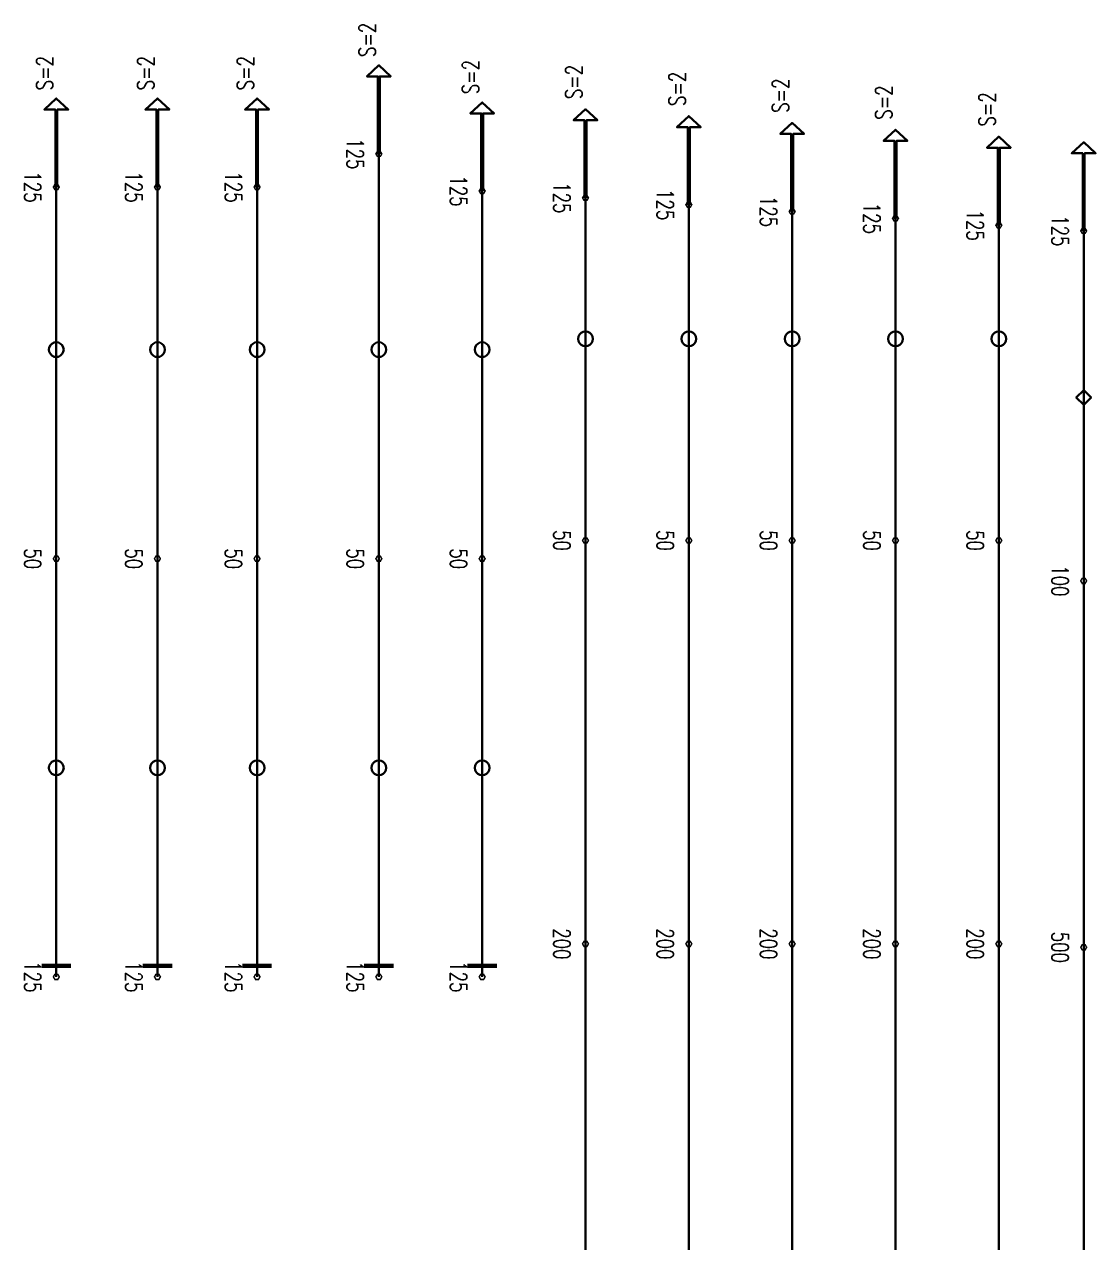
# Model space of a CAD drawing. Header units: millimetres. Extents: x 125183 to 591045, y -24154 to 44743.
# Drawn here: x 555597 to 570112, y 24199 to 40704 of the extents above; entities that cross this region are included whole.
import ezdxf

# ---------------------------------------------------------------- set-up
doc = ezdxf.new("R2010")
doc.units = ezdxf.units.MM
doc.layers.add('Current_plane_Column', color=7, linetype='Continuous', true_color=0x4b00ff)
doc.layers.add('NDC_S-ANNO', color=7, linetype='Continuous', lineweight=20)
doc.layers.add('NDC_S-TENDON', color=6, linetype='Continuous', lineweight=35)
doc.styles.add('NDC_ANNO', font='', dxfattribs={"width": 0.8})
doc.styles.get('NDC_ANNO').set_extended_font_data('Dotum')

# ---------------------------------------------------------------- blocks, each defined once
blk = doc.blocks.new('TDY')
at = {"layer": 'NDC_S-TENDON', "linetype": 'Continuous'}
for points, elevation in [([(51662, 29450), (51662, 30500), (51812, 30500), (51650, 30650), (51488, 30500), (51638, 30500), (51638, 29450)], 2875), ([(47292, 29000), (47292, 30050), (47442, 30050), (47280, 30200), (47118, 30050), (47268, 30050), (47268, 29000)], 2934), ([(48662, 29000), (48662, 30050), (48812, 30050), (48650, 30200), (48488, 30050), (48638, 30050), (48638, 29000)], 2926), ([(50012, 29000), (50012, 30050), (50162, 30050), (50000, 30200), (49838, 30050), (49988, 30050), (49988, 29000)], 2926), ([(53062, 28947), (53062, 29997), (53212, 29997), (53050, 30147), (52888, 29997), (53038, 29997), (53038, 28947)], 2875), ([(54462, 28854), (54462, 29904), (54612, 29904), (54450, 30054), (54288, 29904), (54438, 29904), (54438, 28854)], 45), ([(55862, 28761), (55862, 29811), (56012, 29811), (55850, 29961), (55688, 29811), (55838, 29811), (55838, 28761)], 45), ([(57262, 28669), (57262, 29719), (57412, 29719), (57250, 29869), (57088, 29719), (57238, 29719), (57238, 28669)], 45), ([(58662, 28576), (58662, 29626), (58812, 29626), (58650, 29776), (58488, 29626), (58638, 29626), (58638, 28576)], 45), ([(60062, 28483), (60062, 29533), (60212, 29533), (60050, 29683), (59888, 29533), (60038, 29533), (60038, 28483)], 45), ([(61212, 28407), (61212, 29457), (61362, 29457), (61200, 29607), (61038, 29457), (61188, 29457), (61188, 28407)], 2875), ([(54450, 26844), (54481, 26849), (54509, 26863), (54531, 26886), (54545, 26913), (54550, 26944), (54545, 26975), (54531, 27003), (54509, 27025), (54481, 27039), (54450, 27044), (54419, 27039), (54391, 27025), (54369, 27003), (54355, 26975), (54350, 26944), (54355, 26913), (54369, 26886), (54391, 26863), (54419, 26849), (54450, 26844)], 2), ([(55850, 26844), (55881, 26849), (55909, 26863), (55931, 26886), (55945, 26913), (55950, 26944), (55945, 26975), (55931, 27003), (55909, 27025), (55881, 27039), (55850, 27044), (55819, 27039), (55791, 27025), (55769, 27003), (55755, 26975), (55750, 26944), (55755, 26913), (55769, 26886), (55791, 26863), (55819, 26849), (55850, 26844)], 2), ([(57250, 26844), (57281, 26849), (57309, 26863), (57331, 26886), (57345, 26913), (57350, 26944), (57345, 26975), (57331, 27003), (57309, 27025), (57281, 27039), (57250, 27044), (57219, 27039), (57191, 27025), (57169, 27003), (57155, 26975), (57150, 26944), (57155, 26913), (57169, 26886), (57191, 26863), (57219, 26849), (57250, 26844)], 2), ([(58650, 26844), (58681, 26849), (58709, 26863), (58731, 26886), (58745, 26913), (58750, 26944), (58745, 26975), (58731, 27003), (58709, 27025), (58681, 27039), (58650, 27044), (58619, 27039), (58591, 27025), (58569, 27003), (58555, 26975), (58550, 26944), (58555, 26913), (58569, 26886), (58591, 26863), (58619, 26849), (58650, 26844)], 2), ([(60050, 26844), (60081, 26849), (60109, 26863), (60131, 26886), (60145, 26913), (60150, 26944), (60145, 26975), (60131, 27003), (60109, 27025), (60081, 27039), (60050, 27044), (60019, 27039), (59991, 27025), (59969, 27003), (59955, 26975), (59950, 26944), (59955, 26913), (59969, 26886), (59991, 26863), (60019, 26849), (60050, 26844)], 2), ([(47280, 26698), (47310, 26702), (47338, 26717), (47360, 26739), (47375, 26767), (47380, 26798), (47375, 26828), (47360, 26856), (47338, 26878), (47310, 26893), (47280, 26898), (47249, 26893), (47221, 26878), (47199, 26856), (47184, 26828), (47180, 26798), (47184, 26767), (47199, 26739), (47221, 26717), (47249, 26702), (47280, 26698)], 2891), ([(48650, 26698), (48681, 26702), (48709, 26717), (48731, 26739), (48745, 26767), (48750, 26798), (48745, 26828), (48731, 26856), (48709, 26878), (48681, 26893), (48650, 26898), (48619, 26893), (48591, 26878), (48569, 26856), (48555, 26828), (48550, 26798), (48555, 26767), (48569, 26739), (48591, 26717), (48619, 26702), (48650, 26698)], 2883), ([(50000, 26698), (50031, 26702), (50059, 26717), (50081, 26739), (50095, 26767), (50100, 26798), (50095, 26828), (50081, 26856), (50059, 26878), (50031, 26893), (50000, 26898), (49969, 26893), (49941, 26878), (49919, 26856), (49905, 26828), (49900, 26798), (49905, 26767), (49919, 26739), (49941, 26717), (49969, 26702), (50000, 26698)], 2883), ([(51650, 26698), (51681, 26702), (51709, 26717), (51731, 26739), (51745, 26767), (51750, 26798), (51745, 26828), (51731, 26856), (51709, 26878), (51681, 26893), (51650, 26898), (51619, 26893), (51591, 26878), (51569, 26856), (51555, 26828), (51550, 26798), (51555, 26767), (51569, 26739), (51591, 26717), (51619, 26702), (51650, 26698)], 2832), ([(53050, 26698), (53081, 26702), (53109, 26717), (53131, 26739), (53145, 26767), (53150, 26798), (53145, 26828), (53131, 26856), (53109, 26878), (53081, 26893), (53050, 26898), (53019, 26893), (52991, 26878), (52969, 26856), (52955, 26828), (52950, 26798), (52955, 26767), (52969, 26739), (52991, 26717), (53019, 26702), (53050, 26698)], 2832), ([(61200, 26048), (61300, 26148), (61200, 26248), (61100, 26148), (61200, 26048)], 2659), ([(47280, 21033), (47310, 21037), (47338, 21052), (47360, 21074), (47375, 21102), (47380, 21133), (47375, 21163), (47360, 21191), (47338, 21213), (47310, 21228), (47280, 21233), (47249, 21228), (47221, 21213), (47199, 21191), (47184, 21163), (47180, 21133), (47184, 21102), (47199, 21074), (47221, 21052), (47249, 21037), (47280, 21033)], 2891), ([(48650, 21033), (48681, 21037), (48709, 21052), (48731, 21074), (48745, 21102), (48750, 21133), (48745, 21163), (48731, 21191), (48709, 21213), (48681, 21228), (48650, 21233), (48619, 21228), (48591, 21213), (48569, 21191), (48555, 21163), (48550, 21133), (48555, 21102), (48569, 21074), (48591, 21052), (48619, 21037), (48650, 21033)], 2883), ([(50000, 21033), (50031, 21037), (50059, 21052), (50081, 21074), (50095, 21102), (50100, 21133), (50095, 21163), (50081, 21191), (50059, 21213), (50031, 21228), (50000, 21233), (49969, 21228), (49941, 21213), (49919, 21191), (49905, 21163), (49900, 21133), (49905, 21102), (49919, 21074), (49941, 21052), (49969, 21037), (50000, 21033)], 2883), ([(51650, 21033), (51681, 21037), (51709, 21052), (51731, 21074), (51745, 21102), (51750, 21133), (51745, 21163), (51731, 21191), (51709, 21213), (51681, 21228), (51650, 21233), (51619, 21228), (51591, 21213), (51569, 21191), (51555, 21163), (51550, 21133), (51555, 21102), (51569, 21074), (51591, 21052), (51619, 21037), (51650, 21033)], 2832), ([(53050, 21033), (53081, 21037), (53109, 21052), (53131, 21074), (53145, 21102), (53150, 21133), (53145, 21163), (53131, 21191), (53109, 21213), (53081, 21228), (53050, 21233), (53019, 21228), (52991, 21213), (52969, 21191), (52955, 21163), (52950, 21133), (52955, 21102), (52969, 21074), (52991, 21052), (53019, 21037), (53050, 21033)], 2832)]:
    blk.add_lwpolyline(points, close=True, dxfattribs=dict(at, elevation=elevation))
for points, elevation in [([(51690, 29450, 20, 20, 0), (51670, 29485, 20, 20, 0), (51630, 29485, 20, 20, 0), (51610, 29450, 20, 20, 0), (51630, 29415, 20, 20, 0), (51670, 29415, 20, 20, 0)], 2875), ([(51690, 29450, 20, 20, 0), (51670, 29485, 20, 20, 0), (51630, 29485, 20, 20, 0), (51610, 29450, 20, 20, 0), (51630, 29415, 20, 20, 0), (51670, 29415, 20, 20, 0)], 2875), ([(47320, 29000, 20, 20, 0), (47300, 29035, 20, 20, 0), (47260, 29035, 20, 20, 0), (47240, 29000, 20, 20, 0), (47260, 28965, 20, 20, 0), (47300, 28965, 20, 20, 0)], 2934), ([(47320, 29000, 20, 20, 0), (47300, 29035, 20, 20, 0), (47260, 29035, 20, 20, 0), (47240, 29000, 20, 20, 0), (47260, 28965, 20, 20, 0), (47300, 28965, 20, 20, 0)], 2934), ([(48690, 29000, 20, 20, 0), (48670, 29035, 20, 20, 0), (48630, 29035, 20, 20, 0), (48610, 29000, 20, 20, 0), (48630, 28965, 20, 20, 0), (48670, 28965, 20, 20, 0)], 2926), ([(48690, 29000, 20, 20, 0), (48670, 29035, 20, 20, 0), (48630, 29035, 20, 20, 0), (48610, 29000, 20, 20, 0), (48630, 28965, 20, 20, 0), (48670, 28965, 20, 20, 0)], 2926), ([(50040, 29000, 20, 20, 0), (50020, 29035, 20, 20, 0), (49980, 29035, 20, 20, 0), (49960, 29000, 20, 20, 0), (49980, 28965, 20, 20, 0), (50020, 28965, 20, 20, 0)], 2926), ([(50040, 29000, 20, 20, 0), (50020, 29035, 20, 20, 0), (49980, 29035, 20, 20, 0), (49960, 29000, 20, 20, 0), (49980, 28965, 20, 20, 0), (50020, 28965, 20, 20, 0)], 2926), ([(53090, 28947, 20, 20, 0), (53070, 28982, 20, 20, 0), (53030, 28982, 20, 20, 0), (53010, 28947, 20, 20, 0), (53030, 28912, 20, 20, 0), (53070, 28912, 20, 20, 0)], 2875), ([(53090, 28947, 20, 20, 0), (53070, 28982, 20, 20, 0), (53030, 28982, 20, 20, 0), (53010, 28947, 20, 20, 0), (53030, 28912, 20, 20, 0), (53070, 28912, 20, 20, 0)], 2875), ([(54490, 28854, 20, 20, 0), (54470, 28889, 20, 20, 0), (54430, 28889, 20, 20, 0), (54410, 28854, 20, 20, 0), (54430, 28820, 20, 20, 0), (54470, 28820, 20, 20, 0)], 45), ([(54490, 28854, 20, 20, 0), (54470, 28889, 20, 20, 0), (54430, 28889, 20, 20, 0), (54410, 28854, 20, 20, 0), (54430, 28820, 20, 20, 0), (54470, 28820, 20, 20, 0)], 45), ([(55890, 28761, 20, 20, 0), (55870, 28796, 20, 20, 0), (55830, 28796, 20, 20, 0), (55810, 28761, 20, 20, 0), (55830, 28727, 20, 20, 0), (55870, 28727, 20, 20, 0)], 45), ([(55890, 28761, 20, 20, 0), (55870, 28796, 20, 20, 0), (55830, 28796, 20, 20, 0), (55810, 28761, 20, 20, 0), (55830, 28727, 20, 20, 0), (55870, 28727, 20, 20, 0)], 45), ([(57290, 28669, 20, 20, 0), (57270, 28703, 20, 20, 0), (57230, 28703, 20, 20, 0), (57210, 28669, 20, 20, 0), (57230, 28634, 20, 20, 0), (57270, 28634, 20, 20, 0)], 45), ([(57290, 28669, 20, 20, 0), (57270, 28703, 20, 20, 0), (57230, 28703, 20, 20, 0), (57210, 28669, 20, 20, 0), (57230, 28634, 20, 20, 0), (57270, 28634, 20, 20, 0)], 45), ([(58690, 28576, 20, 20, 0), (58670, 28610, 20, 20, 0), (58630, 28610, 20, 20, 0), (58610, 28576, 20, 20, 0), (58630, 28541, 20, 20, 0), (58670, 28541, 20, 20, 0)], 45), ([(58690, 28576, 20, 20, 0), (58670, 28610, 20, 20, 0), (58630, 28610, 20, 20, 0), (58610, 28576, 20, 20, 0), (58630, 28541, 20, 20, 0), (58670, 28541, 20, 20, 0)], 45), ([(60090, 28483, 20, 20, 0), (60070, 28518, 20, 20, 0), (60030, 28518, 20, 20, 0), (60010, 28483, 20, 20, 0), (60030, 28448, 20, 20, 0), (60070, 28448, 20, 20, 0)], 45), ([(60090, 28483, 20, 20, 0), (60070, 28518, 20, 20, 0), (60030, 28518, 20, 20, 0), (60010, 28483, 20, 20, 0), (60030, 28448, 20, 20, 0), (60070, 28448, 20, 20, 0)], 45), ([(61240, 28407, 20, 20, 0), (61220, 28441, 20, 20, 0), (61180, 28441, 20, 20, 0), (61160, 28407, 20, 20, 0), (61180, 28372, 20, 20, 0), (61220, 28372, 20, 20, 0)], 2875), ([(61240, 28407, 20, 20, 0), (61220, 28441, 20, 20, 0), (61180, 28441, 20, 20, 0), (61160, 28407, 20, 20, 0), (61180, 28372, 20, 20, 0), (61220, 28372, 20, 20, 0)], 2875), ([(54490, 24212, 20, 20, 0), (54470, 24246, 20, 20, 0), (54430, 24246, 20, 20, 0), (54410, 24212, 20, 20, 0), (54430, 24177, 20, 20, 0), (54470, 24177, 20, 20, 0)], -30), ([(54490, 24212, 20, 20, 0), (54470, 24246, 20, 20, 0), (54430, 24246, 20, 20, 0), (54410, 24212, 20, 20, 0), (54430, 24177, 20, 20, 0), (54470, 24177, 20, 20, 0)], -30), ([(55890, 24212, 20, 20, 0), (55870, 24246, 20, 20, 0), (55830, 24246, 20, 20, 0), (55810, 24212, 20, 20, 0), (55830, 24177, 20, 20, 0), (55870, 24177, 20, 20, 0)], -30), ([(55890, 24212, 20, 20, 0), (55870, 24246, 20, 20, 0), (55830, 24246, 20, 20, 0), (55810, 24212, 20, 20, 0), (55830, 24177, 20, 20, 0), (55870, 24177, 20, 20, 0)], -30), ([(57290, 24212, 20, 20, 0), (57270, 24246, 20, 20, 0), (57230, 24246, 20, 20, 0), (57210, 24212, 20, 20, 0), (57230, 24177, 20, 20, 0), (57270, 24177, 20, 20, 0)], -30), ([(57290, 24212, 20, 20, 0), (57270, 24246, 20, 20, 0), (57230, 24246, 20, 20, 0), (57210, 24212, 20, 20, 0), (57230, 24177, 20, 20, 0), (57270, 24177, 20, 20, 0)], -30), ([(58690, 24212, 20, 20, 0), (58670, 24246, 20, 20, 0), (58630, 24246, 20, 20, 0), (58610, 24212, 20, 20, 0), (58630, 24177, 20, 20, 0), (58670, 24177, 20, 20, 0)], -30), ([(58690, 24212, 20, 20, 0), (58670, 24246, 20, 20, 0), (58630, 24246, 20, 20, 0), (58610, 24212, 20, 20, 0), (58630, 24177, 20, 20, 0), (58670, 24177, 20, 20, 0)], -30), ([(60090, 24212, 20, 20, 0), (60070, 24246, 20, 20, 0), (60030, 24246, 20, 20, 0), (60010, 24212, 20, 20, 0), (60030, 24177, 20, 20, 0), (60070, 24177, 20, 20, 0)], -30), ([(60090, 24212, 20, 20, 0), (60070, 24246, 20, 20, 0), (60030, 24246, 20, 20, 0), (60010, 24212, 20, 20, 0), (60030, 24177, 20, 20, 0), (60070, 24177, 20, 20, 0)], -30), ([(47320, 23965, 20, 20, 0), (47300, 24000, 20, 20, 0), (47260, 24000, 20, 20, 0), (47240, 23965, 20, 20, 0), (47260, 23930, 20, 20, 0), (47300, 23930, 20, 20, 0)], 2859), ([(47320, 23965, 20, 20, 0), (47300, 24000, 20, 20, 0), (47260, 24000, 20, 20, 0), (47240, 23965, 20, 20, 0), (47260, 23930, 20, 20, 0), (47300, 23930, 20, 20, 0)], 2859), ([(48690, 23965, 20, 20, 0), (48670, 24000, 20, 20, 0), (48630, 24000, 20, 20, 0), (48610, 23965, 20, 20, 0), (48630, 23930, 20, 20, 0), (48670, 23930, 20, 20, 0)], 2851), ([(48690, 23965, 20, 20, 0), (48670, 24000, 20, 20, 0), (48630, 24000, 20, 20, 0), (48610, 23965, 20, 20, 0), (48630, 23930, 20, 20, 0), (48670, 23930, 20, 20, 0)], 2851), ([(50040, 23965, 20, 20, 0), (50020, 24000, 20, 20, 0), (49980, 24000, 20, 20, 0), (49960, 23965, 20, 20, 0), (49980, 23930, 20, 20, 0), (50020, 23930, 20, 20, 0)], 2851), ([(50040, 23965, 20, 20, 0), (50020, 24000, 20, 20, 0), (49980, 24000, 20, 20, 0), (49960, 23965, 20, 20, 0), (49980, 23930, 20, 20, 0), (50020, 23930, 20, 20, 0)], 2851), ([(51690, 23965, 20, 20, 0), (51670, 24000, 20, 20, 0), (51630, 24000, 20, 20, 0), (51610, 23965, 20, 20, 0), (51630, 23930, 20, 20, 0), (51670, 23930, 20, 20, 0)], 2800), ([(51690, 23965, 20, 20, 0), (51670, 24000, 20, 20, 0), (51630, 24000, 20, 20, 0), (51610, 23965, 20, 20, 0), (51630, 23930, 20, 20, 0), (51670, 23930, 20, 20, 0)], 2800), ([(53090, 23965, 20, 20, 0), (53070, 24000, 20, 20, 0), (53030, 24000, 20, 20, 0), (53010, 23965, 20, 20, 0), (53030, 23930, 20, 20, 0), (53070, 23930, 20, 20, 0)], 2800), ([(53090, 23965, 20, 20, 0), (53070, 24000, 20, 20, 0), (53030, 24000, 20, 20, 0), (53010, 23965, 20, 20, 0), (53030, 23930, 20, 20, 0), (53070, 23930, 20, 20, 0)], 2800), ([(61240, 23665, 20, 20, 0), (61220, 23700, 20, 20, 0), (61180, 23700, 20, 20, 0), (61160, 23665, 20, 20, 0), (61180, 23630, 20, 20, 0), (61220, 23630, 20, 20, 0)], 2500), ([(61240, 23665, 20, 20, 0), (61220, 23700, 20, 20, 0), (61180, 23700, 20, 20, 0), (61160, 23665, 20, 20, 0), (61180, 23630, 20, 20, 0), (61220, 23630, 20, 20, 0)], 2500), ([(54490, 18747, 20, 20, 0), (54470, 18781, 20, 20, 0), (54430, 18781, 20, 20, 0), (54410, 18747, 20, 20, 0), (54430, 18712, 20, 20, 0), (54470, 18712, 20, 20, 0)], 120), ([(54490, 18747, 20, 20, 0), (54470, 18781, 20, 20, 0), (54430, 18781, 20, 20, 0), (54410, 18747, 20, 20, 0), (54430, 18712, 20, 20, 0), (54470, 18712, 20, 20, 0)], 120), ([(54490, 18747, 20, 20, 0), (54470, 18781, 20, 20, 0), (54430, 18781, 20, 20, 0), (54410, 18747, 20, 20, 0), (54430, 18712, 20, 20, 0), (54470, 18712, 20, 20, 0)], 120), ([(54490, 18747, 20, 20, 0), (54470, 18781, 20, 20, 0), (54430, 18781, 20, 20, 0), (54410, 18747, 20, 20, 0), (54430, 18712, 20, 20, 0), (54470, 18712, 20, 20, 0)], 120), ([(55890, 18747, 20, 20, 0), (55870, 18781, 20, 20, 0), (55830, 18781, 20, 20, 0), (55810, 18747, 20, 20, 0), (55830, 18712, 20, 20, 0), (55870, 18712, 20, 20, 0)], 120), ([(55890, 18747, 20, 20, 0), (55870, 18781, 20, 20, 0), (55830, 18781, 20, 20, 0), (55810, 18747, 20, 20, 0), (55830, 18712, 20, 20, 0), (55870, 18712, 20, 20, 0)], 120), ([(55890, 18747, 20, 20, 0), (55870, 18781, 20, 20, 0), (55830, 18781, 20, 20, 0), (55810, 18747, 20, 20, 0), (55830, 18712, 20, 20, 0), (55870, 18712, 20, 20, 0)], 120), ([(55890, 18747, 20, 20, 0), (55870, 18781, 20, 20, 0), (55830, 18781, 20, 20, 0), (55810, 18747, 20, 20, 0), (55830, 18712, 20, 20, 0), (55870, 18712, 20, 20, 0)], 120), ([(57290, 18747, 20, 20, 0), (57270, 18781, 20, 20, 0), (57230, 18781, 20, 20, 0), (57210, 18747, 20, 20, 0), (57230, 18712, 20, 20, 0), (57270, 18712, 20, 20, 0)], 120), ([(57290, 18747, 20, 20, 0), (57270, 18781, 20, 20, 0), (57230, 18781, 20, 20, 0), (57210, 18747, 20, 20, 0), (57230, 18712, 20, 20, 0), (57270, 18712, 20, 20, 0)], 120), ([(57290, 18747, 20, 20, 0), (57270, 18781, 20, 20, 0), (57230, 18781, 20, 20, 0), (57210, 18747, 20, 20, 0), (57230, 18712, 20, 20, 0), (57270, 18712, 20, 20, 0)], 120), ([(57290, 18747, 20, 20, 0), (57270, 18781, 20, 20, 0), (57230, 18781, 20, 20, 0), (57210, 18747, 20, 20, 0), (57230, 18712, 20, 20, 0), (57270, 18712, 20, 20, 0)], 120), ([(58690, 18747, 20, 20, 0), (58670, 18781, 20, 20, 0), (58630, 18781, 20, 20, 0), (58610, 18747, 20, 20, 0), (58630, 18712, 20, 20, 0), (58670, 18712, 20, 20, 0)], 120), ([(58690, 18747, 20, 20, 0), (58670, 18781, 20, 20, 0), (58630, 18781, 20, 20, 0), (58610, 18747, 20, 20, 0), (58630, 18712, 20, 20, 0), (58670, 18712, 20, 20, 0)], 120), ([(58690, 18747, 20, 20, 0), (58670, 18781, 20, 20, 0), (58630, 18781, 20, 20, 0), (58610, 18747, 20, 20, 0), (58630, 18712, 20, 20, 0), (58670, 18712, 20, 20, 0)], 120), ([(58690, 18747, 20, 20, 0), (58670, 18781, 20, 20, 0), (58630, 18781, 20, 20, 0), (58610, 18747, 20, 20, 0), (58630, 18712, 20, 20, 0), (58670, 18712, 20, 20, 0)], 120), ([(60090, 18747, 20, 20, 0), (60070, 18781, 20, 20, 0), (60030, 18781, 20, 20, 0), (60010, 18747, 20, 20, 0), (60030, 18712, 20, 20, 0), (60070, 18712, 20, 20, 0)], 120), ([(60090, 18747, 20, 20, 0), (60070, 18781, 20, 20, 0), (60030, 18781, 20, 20, 0), (60010, 18747, 20, 20, 0), (60030, 18712, 20, 20, 0), (60070, 18712, 20, 20, 0)], 120), ([(60090, 18747, 20, 20, 0), (60070, 18781, 20, 20, 0), (60030, 18781, 20, 20, 0), (60010, 18747, 20, 20, 0), (60030, 18712, 20, 20, 0), (60070, 18712, 20, 20, 0)], 120), ([(60090, 18747, 20, 20, 0), (60070, 18781, 20, 20, 0), (60030, 18781, 20, 20, 0), (60010, 18747, 20, 20, 0), (60030, 18712, 20, 20, 0), (60070, 18712, 20, 20, 0)], 120), ([(61240, 18700, 20, 20, 0), (61220, 18735, 20, 20, 0), (61180, 18735, 20, 20, 0), (61160, 18700, 20, 20, 0), (61180, 18665, 20, 20, 0), (61220, 18665, 20, 20, 0)], 2900), ([(61240, 18700, 20, 20, 0), (61220, 18735, 20, 20, 0), (61180, 18735, 20, 20, 0), (61160, 18700, 20, 20, 0), (61180, 18665, 20, 20, 0), (61220, 18665, 20, 20, 0)], 2900), ([(61240, 18700, 20, 20, 0), (61220, 18735, 20, 20, 0), (61180, 18735, 20, 20, 0), (61160, 18700, 20, 20, 0), (61180, 18665, 20, 20, 0), (61220, 18665, 20, 20, 0)], 2900), ([(61240, 18700, 20, 20, 0), (61220, 18735, 20, 20, 0), (61180, 18735, 20, 20, 0), (61160, 18700, 20, 20, 0), (61180, 18665, 20, 20, 0), (61220, 18665, 20, 20, 0)], 2900), ([(47320, 18300, 20, 20, 0), (47300, 18335, 20, 20, 0), (47260, 18335, 20, 20, 0), (47240, 18300, 20, 20, 0), (47260, 18265, 20, 20, 0), (47300, 18265, 20, 20, 0)], 2934), ([(47320, 18300, 20, 20, 0), (47300, 18335, 20, 20, 0), (47260, 18335, 20, 20, 0), (47240, 18300, 20, 20, 0), (47260, 18265, 20, 20, 0), (47300, 18265, 20, 20, 0)], 2934), ([(48690, 18300, 20, 20, 0), (48670, 18335, 20, 20, 0), (48630, 18335, 20, 20, 0), (48610, 18300, 20, 20, 0), (48630, 18265, 20, 20, 0), (48670, 18265, 20, 20, 0)], 2926), ([(48690, 18300, 20, 20, 0), (48670, 18335, 20, 20, 0), (48630, 18335, 20, 20, 0), (48610, 18300, 20, 20, 0), (48630, 18265, 20, 20, 0), (48670, 18265, 20, 20, 0)], 2926), ([(50040, 18300, 20, 20, 0), (50020, 18335, 20, 20, 0), (49980, 18335, 20, 20, 0), (49960, 18300, 20, 20, 0), (49980, 18265, 20, 20, 0), (50020, 18265, 20, 20, 0)], 2926), ([(50040, 18300, 20, 20, 0), (50020, 18335, 20, 20, 0), (49980, 18335, 20, 20, 0), (49960, 18300, 20, 20, 0), (49980, 18265, 20, 20, 0), (50020, 18265, 20, 20, 0)], 2926), ([(51690, 18300, 20, 20, 0), (51670, 18335, 20, 20, 0), (51630, 18335, 20, 20, 0), (51610, 18300, 20, 20, 0), (51630, 18265, 20, 20, 0), (51670, 18265, 20, 20, 0)], 2875), ([(51690, 18300, 20, 20, 0), (51670, 18335, 20, 20, 0), (51630, 18335, 20, 20, 0), (51610, 18300, 20, 20, 0), (51630, 18265, 20, 20, 0), (51670, 18265, 20, 20, 0)], 2875), ([(53090, 18300, 20, 20, 0), (53070, 18335, 20, 20, 0), (53030, 18335, 20, 20, 0), (53010, 18300, 20, 20, 0), (53030, 18265, 20, 20, 0), (53070, 18265, 20, 20, 0)], 2875), ([(53090, 18300, 20, 20, 0), (53070, 18335, 20, 20, 0), (53030, 18335, 20, 20, 0), (53010, 18300, 20, 20, 0), (53030, 18265, 20, 20, 0), (53070, 18265, 20, 20, 0)], 2875)]:
    blk.add_lwpolyline(points, format="xyseb", close=True, dxfattribs=dict(at, elevation=elevation))
for points, elevation in [([(47080, 18450, 60, 60, 0), (47480, 18450, 60, 60, 0)], 2934), ([(48450, 18450, 60, 60, 0), (48850, 18450, 60, 60, 0)], 2926), ([(49800, 18450, 60, 60, 0), (50200, 18450, 60, 60, 0)], 2926), ([(51450, 18450, 60, 60, 0), (51850, 18450, 60, 60, 0)], 2875), ([(52850, 18450, 60, 60, 0), (53250, 18450, 60, 60, 0)], 2875)]:
    blk.add_lwpolyline(points, format="xyseb", dxfattribs=dict(at, elevation=elevation))
for points in [[(51650, 18300, 2875), (51650, 19055, 2872), (51650, 19811, 2862), (51650, 20566, 2845), (51650, 21416, 2825), (51650, 22266, 2811), (51650, 23115, 2803), (51650, 23965, 2800), (51650, 24815, 2803), (51650, 25665, 2811), (51650, 26514, 2825), (51650, 27364, 2845), (51650, 28119, 2862), (51650, 28875, 2872), (51650, 29450, 0)], [(47280, 18300, 2934), (47280, 19055, 2931), (47280, 19811, 2921), (47280, 20566, 2904), (47280, 21416, 2885), (47280, 22266, 2871), (47280, 23115, 2862), (47280, 23965, 2859), (47280, 24815, 2862), (47280, 25665, 2871), (47280, 26514, 2885), (47280, 27364, 2904), (47280, 28119, 2921), (47280, 28245, 56), (47280, 29000, 59)], [(48650, 18300, 2926), (48650, 19055, 2923), (48650, 19811, 2913), (48650, 20566, 2896), (48650, 21416, 2876), (48650, 22266, 2862), (48650, 23115, 2854), (48650, 23965, 2851), (48650, 24815, 2854), (48650, 25665, 2862), (48650, 26514, 2876), (48650, 27364, 2896), (48650, 28119, 2913), (48650, 28245, 48), (48650, 29000, 51)], [(50000, 18300, 2926), (50000, 19055, 2923), (50000, 19811, 2913), (50000, 20566, 2896), (50000, 21416, 2876), (50000, 22266, 2862), (50000, 23115, 2854), (50000, 23965, 2851), (50000, 24815, 2854), (50000, 25665, 2862), (50000, 26514, 2876), (50000, 27364, 2896), (50000, 28119, 2913), (50000, 28245, 48), (50000, 29000, 51)], [(53050, 18300, 2875), (53050, 19055, 2872), (53050, 19811, 2862), (53050, 20566, 2845), (53050, 21416, 2825), (53050, 22266, 2811), (53050, 23115, 2803), (53050, 23965, 2800), (53050, 24815, 2803), (53050, 25665, 2811), (53050, 26514, 2825), (53050, 27364, 2845), (53050, 28119, 2862), (53050, 28875, 2872), (53050, 28947, 2511)], [(54450, 18747, 120), (54450, 19476, 113), (54450, 20204, 93), (54450, 20933, 60), (54450, 22026, 10), (54450, 23119, -20), (54450, 24212, -30), (54450, 25305, -25), (54450, 26398, -10), (54450, 27491, 15), (54450, 28220, 31), (54450, 28948, 41), (54450, 28854, 40)], [(55850, 18747, 120), (55850, 19476, 113), (55850, 20204, 93), (55850, 20933, 60), (55850, 22026, 10), (55850, 23119, -20), (55850, 24212, -30), (55850, 25305, -25), (55850, 26398, -10), (55850, 27491, 15), (55850, 28220, 31), (55850, 28855, 40), (55850, 28761, 39)], [(57250, 18747, 120), (57250, 19476, 113), (57250, 20204, 93), (57250, 20933, 60), (57250, 22026, 10), (57250, 23119, -20), (57250, 24212, -30), (57250, 25305, -25), (57250, 26398, -10), (57250, 27491, 15), (57250, 28220, 31), (57250, 28763, 39), (57250, 28669, 38)], [(58650, 18747, 120), (58650, 19476, 113), (58650, 20204, 93), (58650, 20933, 60), (58650, 22026, 10), (58650, 23119, -20), (58650, 24212, -30), (58650, 25305, -25), (58650, 26398, -10), (58650, 27491, 15), (58650, 28220, 31), (58650, 28670, 38), (58650, 28576, 36)], [(60050, 18747, 120), (60050, 19476, 113), (60050, 20204, 93), (60050, 20933, 60), (60050, 22026, 10), (60050, 23119, -20), (60050, 24212, -30), (60050, 25305, -25), (60050, 26398, -10), (60050, 27491, 15), (60050, 28220, 31), (60050, 28577, 32), (60050, 28483, 30)], [(61200, 18700, 2900), (61200, 19362, 2882), (61200, 20024, 2829), (61200, 20686, 2740), (61200, 21431, 2635), (61200, 22176, 2560), (61200, 22920, 2515), (61200, 23665, 2500), (61200, 24410, 2514), (61200, 25155, 2556), (61200, 25899, 2627), (61200, 26644, 2725), (61200, 27306, 2808), (61200, 27968, 2858), (61200, 28407, 2864)], [(54450, 9747, 120), (54450, 10347, 113), (54450, 10947, 93), (54450, 11547, 60), (54450, 12447, 10), (54450, 13347, -20), (54450, 14247, -30), (54450, 15147, -20), (54450, 16047, 10), (54450, 16947, 60), (54450, 17547, 93), (54450, 18147, 113), (54450, 18747, 120)], [(55850, 9747, 120), (55850, 10347, 113), (55850, 10947, 93), (55850, 11547, 60), (55850, 12447, 10), (55850, 13347, -20), (55850, 14247, -30), (55850, 15147, -20), (55850, 16047, 10), (55850, 16947, 60), (55850, 17547, 93), (55850, 18147, 113), (55850, 18747, 120)], [(57250, 9747, 120), (57250, 10347, 113), (57250, 10947, 93), (57250, 11547, 60), (57250, 12447, 10), (57250, 13347, -20), (57250, 14247, -30), (57250, 15147, -20), (57250, 16047, 10), (57250, 16947, 60), (57250, 17547, 93), (57250, 18147, 113), (57250, 18747, 120)], [(58650, 9747, 120), (58650, 10347, 113), (58650, 10947, 93), (58650, 11547, 60), (58650, 12447, 10), (58650, 13347, -20), (58650, 14247, -30), (58650, 15147, -20), (58650, 16047, 10), (58650, 16947, 60), (58650, 17547, 93), (58650, 18147, 113), (58650, 18747, 120)], [(60050, 9747, 120), (60050, 10347, 113), (60050, 10947, 93), (60050, 11547, 60), (60050, 12447, 10), (60050, 13347, -20), (60050, 14247, -30), (60050, 15147, -20), (60050, 16047, 10), (60050, 16947, 60), (60050, 17547, 93), (60050, 18147, 113), (60050, 18747, 120)], [(61200, 9700, 2900), (61200, 10300, 2882), (61200, 10900, 2829), (61200, 11500, 2740), (61200, 12400, 2607), (61200, 13300, 2527), (61200, 14200, 2500), (61200, 15100, 2527), (61200, 16000, 2607), (61200, 16900, 2740), (61200, 17500, 2829), (61200, 18100, 2882), (61200, 18700, 2900)]]:
    blk.add_polyline3d(points, dxfattribs=at)
at = {"layer": 'NDC_S-ANNO', "linetype": 'Continuous', "char_height": 225, "attachment_point": 5, "line_spacing_factor": 0.75, "style": 'NDC_ANNO'}
for s, insert, rotation in [('\\FSTANDARD.shx;S=2', (51493, 30993, 125), 90), ('\\FSTANDARD.shx;S=2', (47122, 30543, 184), 90), ('\\FSTANDARD.shx;S=2', (48492, 30543, 176), 90), ('\\FSTANDARD.shx;S=2', (49842, 30543, 176), 90), ('\\FSTANDARD.shx;S=2', (52893, 30490, 2636), 90), ('\\FSTANDARD.shx;S=2', (54292, 30423, 170), 90), ('\\FSTANDARD.shx;S=2', (55692, 30330, 169), 90), ('\\FSTANDARD.shx;S=2', (57092, 30238, 168), 90), ('\\FSTANDARD.shx;S=2', (58492, 30145, 166), 90), ('\\FSTANDARD.shx;S=2', (59892, 30052, 160), 90), ('\\FSTANDARD.shx;125', (51330, 29450), 270), ('\\FSTANDARD.shx;125', (46960, 29000, 59), 270), ('\\FSTANDARD.shx;125', (48330, 29000, 51), 270), ('\\FSTANDARD.shx;125', (49680, 29000, 51), 270), ('\\FSTANDARD.shx;125', (52730, 28947, 2511), 270), ('\\FSTANDARD.shx;125', (54130, 28854, 40), 270), ('\\FSTANDARD.shx;125', (55530, 28761, 39), 270), ('\\FSTANDARD.shx;125', (56930, 28669, 38), 270), ('\\FSTANDARD.shx;125', (58330, 28576, 36), 270), ('\\FSTANDARD.shx;125', (59730, 28483, 30), 270), ('\\FSTANDARD.shx;125', (60880, 28407, 2864), 270), ('\\FSTANDARD.shx;50', (54130, 24212, -30), 270), ('\\FSTANDARD.shx;50', (55530, 24212, -30), 270), ('\\FSTANDARD.shx;50', (56930, 24212, -30), 270), ('\\FSTANDARD.shx;50', (58330, 24212, -30), 270), ('\\FSTANDARD.shx;50', (59730, 24212, -30), 270), ('\\FSTANDARD.shx;50', (46960, 23965, 2859), 270), ('\\FSTANDARD.shx;50', (48330, 23965, 2851), 270), ('\\FSTANDARD.shx;50', (49680, 23965, 2851), 270), ('\\FSTANDARD.shx;50', (51330, 23965, 2800), 270), ('\\FSTANDARD.shx;50', (52730, 23965, 2800), 270), ('\\FSTANDARD.shx;100', (60880, 23665, 2500), 270), ('{\\Fstandard|c0;20\\Fstandard|c129;0}', (54130, 18747, 120), 270), ('{\\Fstandard|c0;20\\Fstandard|c129;0}', (55530, 18747, 120), 270), ('{\\Fstandard|c0;20\\Fstandard|c129;0}', (56930, 18747, 120), 270), ('{\\Fstandard|c0;20\\Fstandard|c129;0}', (58330, 18747, 120), 270), ('{\\Fstandard|c0;20\\Fstandard|c129;0}', (59730, 18747, 120), 270), ('\\FSTANDARD.shx;500', (60880, 18700, 2900), 270), ('\\FSTANDARD.shx;125', (46960, 18300, 2934), 270), ('\\FSTANDARD.shx;125', (48330, 18300, 2926), 270), ('\\FSTANDARD.shx;125', (49680, 18300, 2926), 270), ('\\FSTANDARD.shx;125', (51330, 18300, 2875), 270), ('\\FSTANDARD.shx;125', (52730, 18300, 2875), 270)]:
    blk.add_mtext(s, dxfattribs=dict(at, insert=insert, rotation=rotation))

msp = doc.modelspace()

# ---------------------------------------------------------------- block references
at = {"layer": 'Current_plane_Column'}
msp.add_blockref('TDY', (508750, 9500), dxfattribs=at)

doc.saveas('drawing.dxf')
